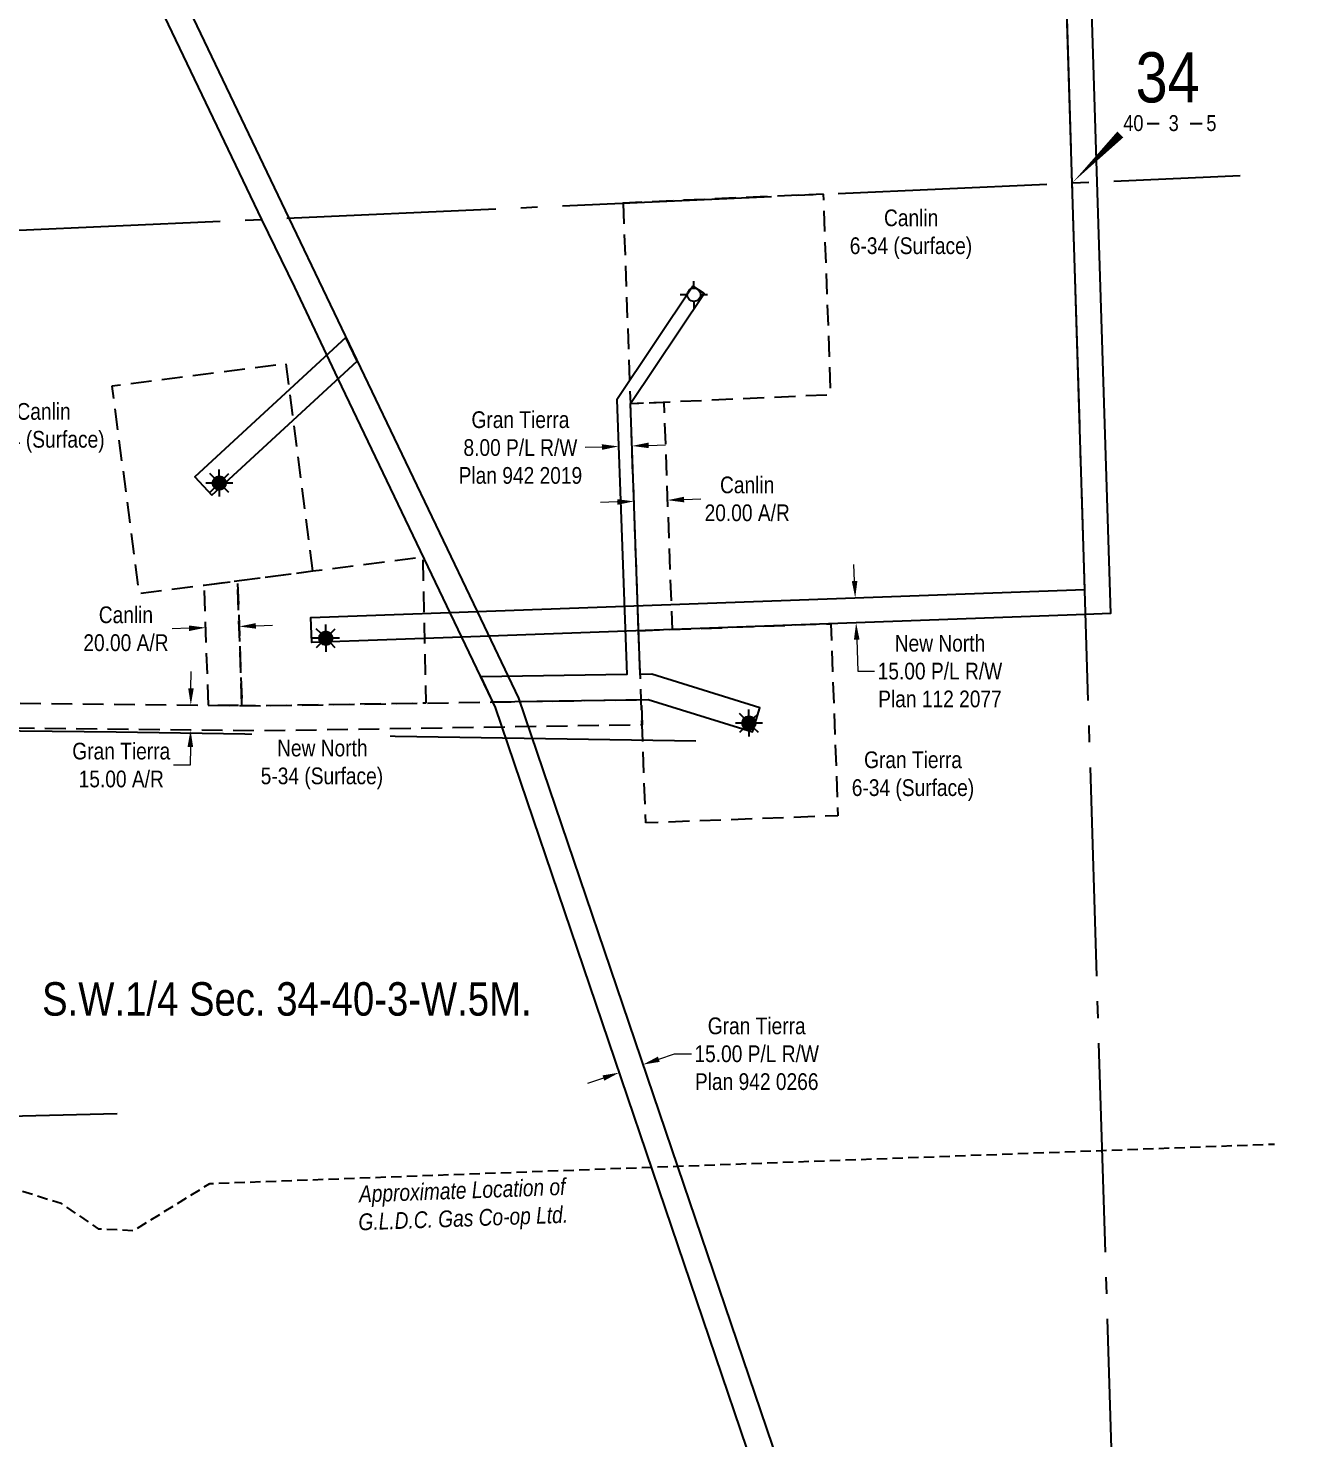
# Model space of a CAD drawing. Extents: x 675519 to 688669, y 5804595 to 5836613.
# Drawn here: x 679331 to 680100, y 5817724 to 5818567 of the extents above; entities that cross this region are included whole.
import ezdxf
from ezdxf.enums import TextEntityAlignment as Align

# ---------------------------------------------------------------- set-up
doc = ezdxf.new("R2010")
doc.units = 0
doc.header["$LTSCALE"] = 5
doc.header["$PDMODE"] = 3
doc.header["$PDSIZE"] = 10
for name, pattern in [('foc-ACCESSROAD', [3.75, 2.5, -1.25]), ('foc-QUARTERLINE', [33, 25, -3, 2, -3]), ('UG_PIPE', [1.875, 1.25, -0.625])]:
    doc.linetypes.add(name, pattern=pattern)
doc.layers.get('Defpoints').update_dxf_attribs({"color": 9})
for name, color, linetype in [('10', 1, 'Continuous'), ('9', 3, 'Continuous'), ('AS-PIPE-UG', 44, 'UG_PIPE'), ('AS-PIPE-UG-T', 44, 'Continuous'), ('AS-POWER', 104, 'foc-POWER'), ('C-SYMBOL', 7, 'Continuous'), ('F-AR', 190, 'foc-ACCESSROAD'), ('F-RW', 190, 'Continuous'), ('F-WS', 190, 'foc-ACCESSROAD'), ('F-WS-S', 8, 'Continuous'), ('L-QSEC', 8, 'foc-QUARTERLINE'), ('L-SECLBL', 7, 'Continuous')]:
    doc.layers.add(name, color=color, linetype=linetype)
for name, color, linetype, lineweight in [('F-AR-T', 190, 'Continuous', 9), ('F-RW-T', 190, 'Continuous', 9), ('F-WS-T', 190, 'Continuous', 9)]:
    doc.layers.add(name, color=color, linetype=linetype, lineweight=lineweight)
doc.layers.add('P-75m DRAINAGE AREA', color=7, linetype='Continuous', true_color=0xf1f8f1)
doc.styles.add('175L', font='ARIALN.TTF', dxfattribs={"height": 20})
doc.styles.add('80CG', font='ARIALN.TTF', dxfattribs={"height": 10})
doc.styles.add('80L', font='ARIALN.TTF', dxfattribs={"height": 10})
doc.styles.add('foc-LtypeFont', font='ARIALN.TTF', dxfattribs={"height": 7.35})
doc.styles.add('SIMPLEX', font='ARIALN.TTF')
doc.linetypes.add('foc-POWER', pattern='A,6,-1,["P",foc-LtypeFont,S=0.2,R=0,X=-0.625,Y=-0.75],-1.24,4', length=12.24)
doc.dimstyles.new('Compass 5 000', dxfattribs={"dimscale": 5, "dimtxt": 9, "dimasz": 2, "dimexe": 0.2, "dimexo": 0.0625, "dimgap": 0.5, "dimtad": 0, "dimtih": 1, "dimtoh": 1, "dimzin": 0, "dimdsep": 46, "dimtxsty": '80CG', "dimcen": 0.1, "dimse1": 1, "dimse2": 1, "dimclrd": 256, "dimclrt": 256, "dimaunit": 1, "dimadec": 4, "dimazin": 0, "dimtfac": 0.06, "dimtofl": 0, "dimtmove": 0, "dimatfit": 1, "dimfxl": 0.2, "dimtolj": 1, "dimtzin": 0, "dimlwd": -1, "dimarcsym": 0})

# ---------------------------------------------------------------- blocks, each defined once
blk = doc.blocks.new('L-SECLBL')
at = {"layer": '9', "color": 7}
for p, q in [((-5.08, -27.83), (-12.29, -27.83)), ((20.7, -27.83), (13.5, -27.83))]:
    blk.add_line(p, q, dxfattribs=at)
at = {"layer": '10', "color": 2, "style": 'SIMPLEX'}
blk.add_attdef('SEC', text='', height=30, dxfattribs=at).set_placement((0, 0), align=Align.MIDDLE)
at = {"layer": '10', "color": 5, "style": '80L'}
blk.add_attdef('TWP', text='', height=9.5, dxfattribs=at).set_placement((-14.43, -27.37), align=Align.MIDDLE_RIGHT)
blk.add_attdef('RGE', text='', height=9.5, dxfattribs=at).set_placement((3.62, -27.37), align=Align.MIDDLE_CENTER)
blk.add_attdef('MER', text='', height=9.5, dxfattribs=at).set_placement((23.17, -27.37), align=Align.MIDDLE_LEFT)
blk = doc.blocks.new('*D486')
at = {"layer": 'Defpoints', "color": 0, "transparency": 16777216}
for p in [(679828.65, 5818226.31), (679825.93, 5818211.2), (679829.2, 5818211.31)]:
    blk.add_point(p, dxfattribs=at)
at = {"layer": 'F-RW-T', "transparency": 16777216}
for p, q in [((679825.03, 5818236.19), (679824.66, 5818246.18)), ((679826.3, 5818201.2), (679826.98, 5818182.3)), ((679826.98, 5818182.3), (679836.98, 5818182.3))]:
    blk.add_line(p, q, dxfattribs=at)
for points in [[(679826.69, 5818236.25), (679823.36, 5818236.13), (679825.39, 5818226.19)], [(679827.96, 5818201.26), (679824.63, 5818201.14), (679825.93, 5818211.2)]]:
    blk.add_solid(points, dxfattribs=at)
at = {"layer": 'F-RW-T', "transparency": 16777216, "insert": (679876.07, 5818182.3), "char_height": 10, "attachment_point": 5, "style": '80CG'}
blk.add_mtext('\\A1;New North\\P15.00 P/L R/W\\PPlan 112 2077', dxfattribs=at)
blk = doc.blocks.new('*D489')
at = {"layer": 'Defpoints', "color": 0, "transparency": 16777216}
for p in [(679697.55, 5817949.66), (679698.45, 5817947.02), (679683.36, 5817944.84)]:
    blk.add_point(p, dxfattribs=at)
at = {"layer": 'F-RW-T', "transparency": 16777216}
for p, q in [((679707.92, 5817950.23), (679717.39, 5817953.44)), ((679717.39, 5817953.44), (679727.39, 5817953.44)), ((679674.78, 5817938.99), (679665.31, 5817935.77))]:
    blk.add_line(p, q, dxfattribs=at)
for points in [[(679707.38, 5817951.81), (679708.45, 5817948.65), (679698.45, 5817947.02)], [(679674.25, 5817940.57), (679675.32, 5817937.41), (679684.25, 5817942.2)]]:
    blk.add_solid(points, dxfattribs=at)
at = {"layer": 'F-RW-T', "transparency": 16777216, "insert": (679766.47, 5817953.44), "char_height": 10, "attachment_point": 5, "style": '80CG'}
blk.add_mtext('\\A1;Gran Tierra\\P15.00 P/L R/W\\PPlan 942 0266', dxfattribs=at)
blk = doc.blocks.new('Gabd')
for p, q in [((-0.81, 0), (-1.62, 0)), ((0, 0.81), (0, 1.62)), ((1.62, 0), (0.81, 0)), ((0, -0.81), (0, -1.62))]:
    blk.add_line(p, q)
blk.add_circle((0, 0), 0.8)
blk = doc.blocks.new('GAS')
h = blk.add_hatch(color=255)
h.dxf.hatch_style = 1
edge = h.paths.add_edge_path()
edge.add_arc((0, 0), 0.9, 0, 360)
for p, q in [((-0.81, 0), (-1.62, 0)), ((-0.57, 0.57), (-1.14, 1.14)), ((0, 0.81), (0, 1.62)), ((0.57, 0.57), (1.14, 1.14)), ((1.62, 0), (0.81, 0)), ((-0.57, -0.57), (-1.14, -1.14)), ((0, -0.81), (0, -1.62)), ((1.14, -1.14), (0.57, -0.57))]:
    blk.add_line(p, q)
blk.add_circle((0, 0), 0.8)
blk = doc.blocks.new('*D494')
at = {"layer": 'Defpoints', "color": 0, "transparency": 16777216}
for p in [(679692.61, 5818296.52), (679712.6, 5818297.24), (679713.06, 5818284.59)]:
    blk.add_point(p, dxfattribs=at)
at = {"layer": 'F-AR-T', "transparency": 16777216}
for p, q in [((679683.08, 5818283.5), (679673.09, 5818283.14)), ((679723.05, 5818284.95), (679733.04, 5818285.31))]:
    blk.add_line(p, q, dxfattribs=at)
for points in [[(679683.02, 5818285.17), (679683.14, 5818281.83), (679693.07, 5818283.86)], [(679722.99, 5818286.61), (679723.11, 5818283.28), (679713.06, 5818284.59)]]:
    blk.add_solid(points, dxfattribs=at)
at = {"layer": 'F-AR-T', "transparency": 16777216, "insert": (679760.78, 5818285.31), "char_height": 10, "attachment_point": 5, "style": '80CG'}
blk.add_mtext('\\A1;Canlin\\P20.00 A/R', dxfattribs=at)
blk = doc.blocks.new('*D495')
at = {"layer": 'Defpoints', "color": 0, "transparency": 16777216}
for p in [(679433.55, 5818161.97), (679427.85, 5818147.03), (679433.39, 5818146.97)]:
    blk.add_point(p, dxfattribs=at)
at = {"layer": 'F-AR-T', "transparency": 16777216}
for p, q in [((679428.11, 5818172.03), (679428.22, 5818182.03)), ((679427.75, 5818137.03), (679427.63, 5818126.11)), ((679427.63, 5818126.11), (679417.63, 5818126.11))]:
    blk.add_line(p, q, dxfattribs=at)
for points in [[(679426.45, 5818172.04), (679429.78, 5818172.01), (679428.01, 5818162.03)], [(679426.08, 5818137.05), (679429.41, 5818137.01), (679427.85, 5818147.03)]]:
    blk.add_solid(points, dxfattribs=at)
at = {"layer": 'F-AR-T', "transparency": 16777216, "insert": (679386.42, 5818126.11), "char_height": 10, "attachment_point": 5, "style": '80CG'}
blk.add_mtext('\\A1;Gran Tierra\\P15.00 A/R', dxfattribs=at)
blk = doc.blocks.new('*D506')
at = {"layer": 'Defpoints', "color": 0, "transparency": 16777216}
for p in [(679436.85, 5818211.26), (679436.95, 5818208.33), (679456.83, 5818211.97)]:
    blk.add_point(p, dxfattribs=at)
at = {"layer": 'F-AR-T', "transparency": 16777216}
for p, q in [((679426.96, 5818207.97), (679416.96, 5818207.62)), ((679466.93, 5818209.39), (679476.92, 5818209.75))]:
    blk.add_line(p, q, dxfattribs=at)
for points in [[(679426.9, 5818209.64), (679427.02, 5818206.31), (679436.95, 5818208.33)], [(679466.87, 5818211.06), (679466.99, 5818207.73), (679456.93, 5818209.04)]]:
    blk.add_solid(points, dxfattribs=at)
at = {"layer": 'F-AR-T', "transparency": 16777216, "insert": (679389.23, 5818207.62), "char_height": 10, "attachment_point": 5, "style": '80CG'}
blk.add_mtext('\\A1;Canlin\\P20.00 A/R', dxfattribs=at)
blk = doc.blocks.new('*D793')
at = {"layer": 'Defpoints', "color": 0, "transparency": 16777216}
for p in [(679683.88, 5818316.72), (679684.01, 5818313.12), (679692.01, 5818313.41)]:
    blk.add_point(p, dxfattribs=at)
at = {"layer": 'F-RW-T', "transparency": 16777216}
for p, q in [((679673.89, 5818316.35), (679663.89, 5818315.99)), ((679701.87, 5818317.37), (679711.86, 5818317.73))]:
    blk.add_line(p, q, dxfattribs=at)
for points in [[(679673.83, 5818318.02), (679673.95, 5818314.69), (679683.88, 5818316.72)], [(679701.81, 5818319.04), (679701.93, 5818315.7), (679691.87, 5818317.01)]]:
    blk.add_solid(points, dxfattribs=at)
at = {"layer": 'F-RW-T', "transparency": 16777216, "insert": (679625.15, 5818315.99), "char_height": 10, "attachment_point": 5, "style": '80CG'}
blk.add_mtext('\\A1;Gran Tierra\\P8.00 P/L R/W\\PPlan 942 2019', dxfattribs=at)

msp = doc.modelspace()

# ---------------------------------------------------------------- linework, layer by layer
at = {"layer": 'AS-PIPE-UG', "flags": 128}
msp.add_lwpolyline([(679261.215, 5817907.636), (679276.96, 5817906.498), (679282.994, 5817885.287), (679350.393, 5817864.058), (679372.526, 5817848.836), (679393.849, 5817847.835), (679439.397, 5817875.905), (680076.134, 5817899.486)], dxfattribs=at)
at = {"layer": 'AS-POWER', "flags": 128}
for points in [[(679172.829, 5818148.146), (679383.401, 5818146), (679730.164, 5818140.584)], [(679181.37, 5817912.701), (679384.016, 5817917.862)]]:
    msp.add_lwpolyline(points, dxfattribs=at)
at = {"layer": 'F-AR', "flags": 128}
msp.add_lwpolyline([(679695.876, 5818206.479), (679690.952, 5818342.389), (679690.952, 5818342.389), (679710.929, 5818343.283), (679715.86, 5818207.203)], dxfattribs=at)
for points in [[(679438.597, 5818161.916), (679436.046, 5818233.801), (679455.964, 5818236.382), (679458.614, 5818161.705)], [(679175.889, 5818164.679), (679469.871, 5818161.587), (679697.395, 5818165.217), (679697.947, 5818150.226), (679469.912, 5818146.588), (679176.442, 5818149.675)]]:
    msp.add_lwpolyline(points, close=True, dxfattribs=at)
at = {"layer": 'F-RW', "flags": 128}
for points in [[(679963.168, 5818216.18), (679606.371, 5818203.221), (679590.034, 5818202.628), (679500.406, 5818199.419), (679499.866, 5818214.398), (679582.953, 5818217.409), (679962.702, 5818231.171), (679955.142, 5818474.318), (679944.829, 5818806.082), (679931.136, 5819245.722), (680028.506, 5819249.141)], [(680029.035, 5819234.156), (679946.561, 5819231.267), (679958.412, 5818844.649), (679960.337, 5818780.84), (679969.902, 5818474.983), (679977.978, 5818216.718), (679963.168, 5818216.18)], [(680224.06, 5816500.303), (680180.869, 5816551.626), (680138.717, 5816601.702), (680048.605, 5816867.567), (680003.956, 5816999.296), (679779.41, 5817661.744), (679610.157, 5818160.583), (679590.034, 5818202.628), (679516.103, 5818357.109), (679490.179, 5818412.056), (679470.406, 5818452.508), (679191.264, 5819035.664), (679143.894, 5819033.931), (679143.342, 5819048.918), (679200.544, 5819051.012), (679486.683, 5818453.24), (679599.296, 5818218.002), (679624.071, 5818166.249), (679715.519, 5817896.701), (679793.614, 5817666.558), (680064.224, 5816868.207), (680152.014, 5816609.197), (680225.186, 5816522.255)]]:
    msp.add_lwpolyline(points, dxfattribs=at)
for points in [[(679728.337, 5818412.603), (679682.864, 5818344.686), (679688.845, 5818180.229), (679601.394, 5818178.892), (679608.521, 5818164.001), (679701.64, 5818165.425), (679763.99, 5818146.043), (679768.442, 5818160.364), (679703.805, 5818180.458), (679696.845, 5818180.351), (679690.952, 5818342.389), (679734.983, 5818408.153)], [(679440.659, 5818287.489), (679527.6, 5818367.769), (679520.823, 5818381.925), (679430.485, 5818298.508)]]:
    msp.add_lwpolyline(points, close=True, dxfattribs=at)
at = {"layer": 'F-WS', "flags": 128}
for points in [[(679686.608, 5818462.291), (679690.952, 5818342.389), (679810.813, 5818347.753), (679806.469, 5818467.656)], [(679501.089, 5818242.235), (679485.054, 5818366.213), (679380.865, 5818352.681), (679396.997, 5818228.736), (679436.044, 5818233.801)], [(679458.585, 5818162.5), (679455.964, 5818236.382), (679501.089, 5818242.235), (679566.669, 5818250.742), (679568.576, 5818163.162), (679469.871, 5818161.587), (679458.614, 5818161.705)], [(679695.876, 5818206.479), (679810.78, 5818210.71), (679815.011, 5818095.805), (679700.107, 5818091.575), (679697.947, 5818150.226)]]:
    msp.add_lwpolyline(points, close=True, dxfattribs=at)
at = {"layer": 'L-QSEC', "flags": 128}
for points in [[(679980.152, 5817670.013), (679929.763, 5819290.704)], [(679155.866, 5818438.356), (680055.689, 5818478.855)]]:
    msp.add_lwpolyline(points, dxfattribs=at)
at = {"layer": 'L-SECLBL', "flags": 128}
msp.add_lwpolyline([(679955.142, 5818474.318, 0, 4.999, 0), (679983.909, 5818503.254, 0, 0, 0)], format="xyseb", dxfattribs=at)
at = {"layer": 'P-75m DRAINAGE AREA', "flags": 128}
msp.add_lwpolyline([(679689.397, 5818165.069), (679689.39, 5818165.238)], dxfattribs=at)

# ---------------------------------------------------------------- block references
at = {"layer": 'F-WS-S', "xscale": 4.999214999999942, "yscale": 4.999214999999942, "zscale": 4.999214999999942}
for name, p in [('Gabd', (679728.892, 5818407.415)), ('GAS', (679445.065, 5818294.795)), ('GAS', (679508.759, 5818202.034)), ('GAS', (679761.805, 5818151.29))]:
    msp.add_blockref(name, p, dxfattribs=at)
at = {"layer": 'L-SECLBL', "xscale": 0.999843, "yscale": 0.999843, "zscale": 0.999843}
msp.add_blockref('L-SECLBL', (680012.223, 5818537.471), dxfattribs=at).add_auto_attribs({'SEC': '34', 'TWP': '40', 'RGE': '3', 'MER': '5'})

# ---------------------------------------------------------------- texts
at = {"layer": 'AS-PIPE-UG-T', "insert": (679590.672, 5817861.992), "char_height": 10, "attachment_point": 5, "rotation": 2.120908, "style": '80CG'}
msp.add_mtext('\\A1;{\\fArial Narrow|b0|i1|c0|p34;Approximate Location of\\PG.L.D.C. Gas Co-op Ltd.}', dxfattribs=at)
at = {"layer": 'C-SYMBOL', "color": 3, "style": '175L'}
msp.add_text('S.W.1/4 Sec. 34-40-3-W.5M.', height=19.99686, dxfattribs=at).set_placement((679485.478, 5817970.298), align=Align.BOTTOM_CENTER)

# ---------------------------------------------------------------- dimensions: what is measured, and where the dimension line sits
at = {"layer": 'F-AR-T'}
for p1, p2, distance, picture, middle in [((679692.614, 5818296.519), (679712.598, 5818297.244), -12.666, '*D494', (679760.778, 5818285.31)), ((679456.83, 5818211.969), (679436.846, 5818211.26), 2.934, '*D506', (679389.227, 5818207.619))]:
    dim = msp.add_aligned_dim(p1=p1, p2=p2, distance=distance, text='Canlin\\P20.00 A/R', dimstyle='Compass 5 000', dxfattribs=at)
    dim.commit()
    dim.dimension.update_dxf_attribs({"geometry": picture, "text_midpoint": middle})
dim = msp.add_linear_dim(base=(679427.851, 5818147.03), p1=(679433.546, 5818161.969), p2=(679433.388, 5818146.972), angle=269.397377, text='Gran Tierra\\P15.00 A/R', dimstyle='Compass 5 000', dxfattribs=at)
dim.commit()
dim.dimension.update_dxf_attribs({"geometry": '*D495', "text_midpoint": (679386.416, 5818126.112), "dimtype": 161})
at = {"layer": 'F-RW-T'}
for p1, p2, distance, text, picture, middle in [((679692.006, 5818313.409), (679684.012, 5818313.119), -3.6, 'Gran Tierra\\P8.00 P/L R/W\\PPlan 942 2019', '*D793', (679625.146, 5818315.989)), ((679683.356, 5817944.843), (679697.552, 5817949.659), -2.791, 'Gran Tierra\\P15.00 P/L R/W\\PPlan 942 0266', '*D489', (679766.474, 5817953.442))]:
    dim = msp.add_aligned_dim(p1=p1, p2=p2, distance=distance, text=text, dimstyle='Compass 5 000', dxfattribs=at)
    dim.commit()
    dim.dimension.update_dxf_attribs({"geometry": picture, "text_midpoint": middle})

# ---------------------------------------------------------------- next in the draw order: texts
at = {"layer": 'F-WS-T', "char_height": 9.99881, "attachment_point": 1, "style": '80L', "bg_fill": 2}
for s, insert in [('\\pi20.756;Canlin\\P\\pi0.26031;6-34 (Surface)', (679821.861, 5818458.44)), ('\\pi20.756;Canlin\\P\\pi0.28418;5-34 (Surface)', (679302.981, 5818342.667)), ('\\pi10.089;New North\\P\\pi0.28418;5-34 (Surface)', (679469.547, 5818141.35)), ('\\pi7.6025;Gran Tierra\\P\\pi0.26031;6-34 (Surface)', (679823.072, 5818134.323))]:
    msp.add_mtext_dynamic_manual_height_columns(s, width=72.62663, gutter_width=45, heights=[0], dxfattribs=dict(at, insert=insert))

# ---------------------------------------------------------------- next in the draw order: dimensions: what is measured, and where the dimension line sits
at = {"layer": 'F-RW-T'}
dim = msp.add_linear_dim(base=(679825.934, 5818211.196), p1=(679828.655, 5818226.313), p2=(679829.2, 5818211.314), angle=272.08009, text='New North\\P15.00 P/L R/W\\PPlan 112 2077', dimstyle='Compass 5 000', dxfattribs=at)
dim.commit()
dim.dimension.update_dxf_attribs({"geometry": '*D486', "text_midpoint": (679876.069, 5818182.302), "dimtype": 161})

doc.saveas('drawing.dxf')
